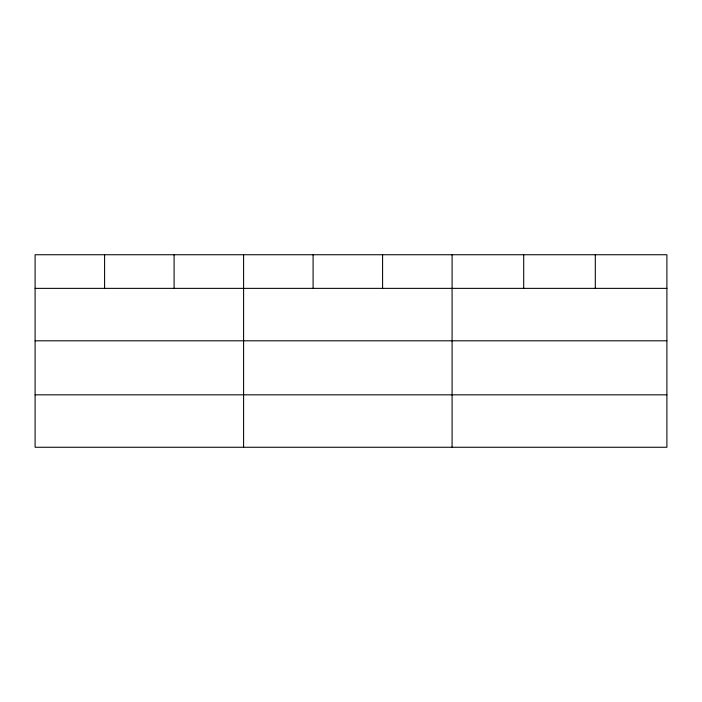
<?xml version="1.0" encoding="UTF-8"?>
<svg xmlns="http://www.w3.org/2000/svg" width="702" height="702" viewBox="0 0 702 702"><rect width="100%" height="100%" fill="white"/><g stroke="black" fill="none" stroke-linecap="round" stroke-linejoin="round"><path stroke-width="1.05" d="M666.9 340.803L666.9 254.738L35.1 254.738L35.1 447.262L666.9 447.262L666.9 340.803L35.1 340.803M35.1 288.364L666.9 288.364M35.1 394.831L666.9 394.831M595.296 254.738L595.296 288.364M523.692 254.738L523.692 288.364M452.088 254.738L452.088 447.262M382.59 254.738L382.59 288.364M313.092 254.738L313.092 288.364M243.594 254.738L243.594 447.262M174.096 254.738L174.096 288.364M104.598 254.738L104.598 288.364"/></g></svg>
